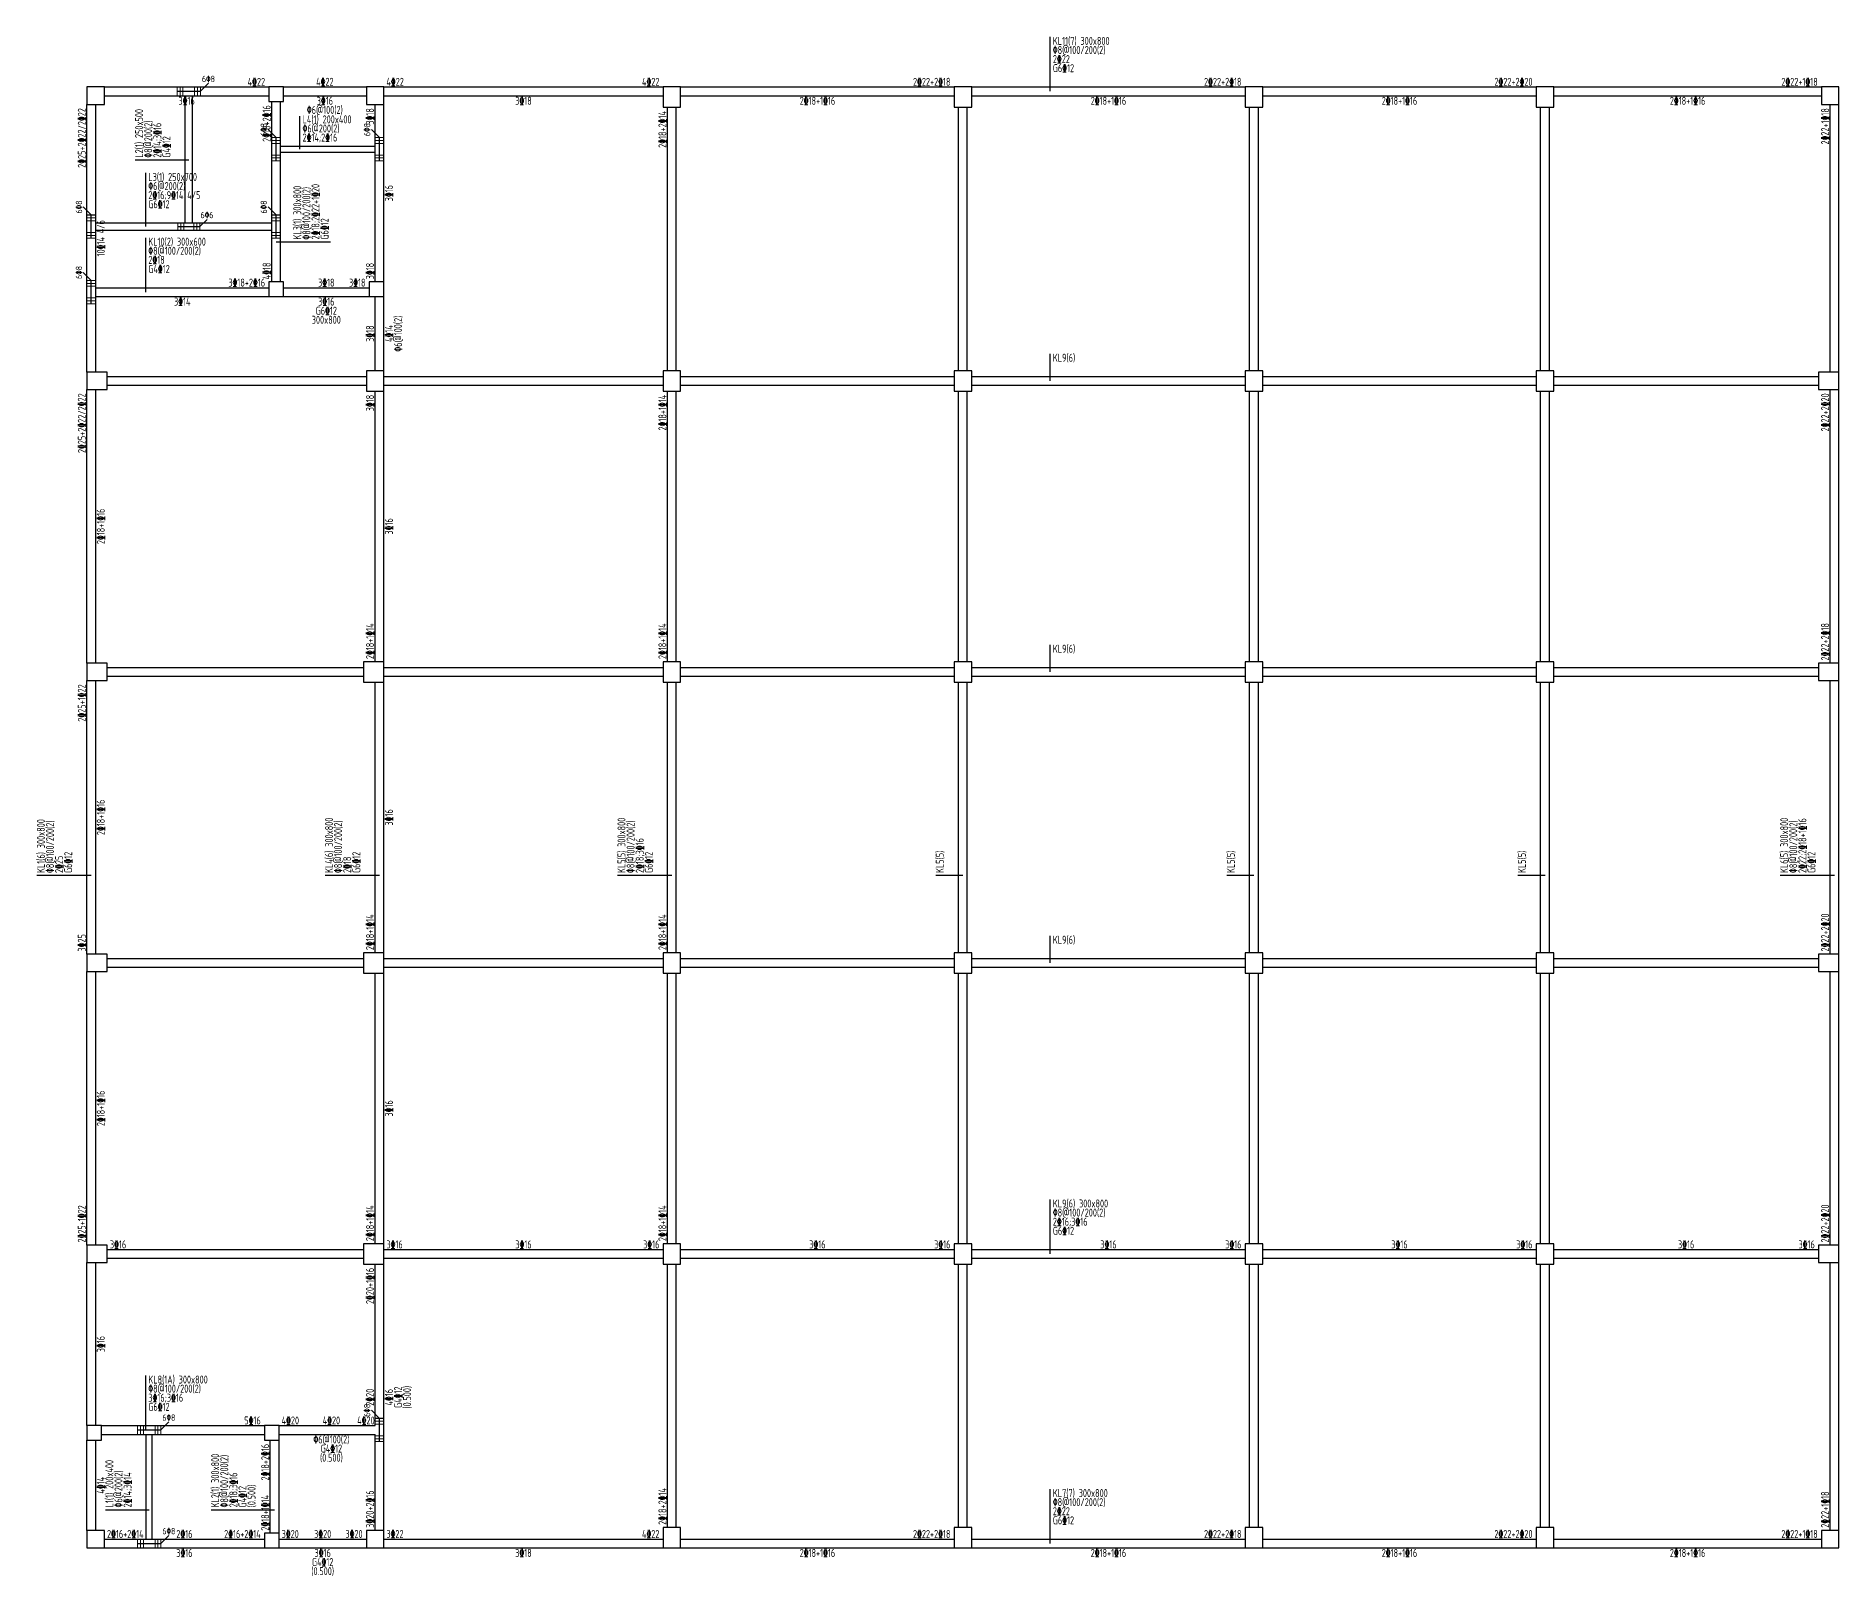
# Model space of a CAD drawing. Extents: x -2331248 to -1198620, y -977263 to -545844.
# Drawn here: x -1937752 to -1875803, y -977263 to -924348 of the extents above; entities that cross this region are included whole.
import ezdxf
from ezdxf.enums import TextEntityAlignment as Align

# ---------------------------------------------------------------- set-up
doc = ezdxf.new("R2010")
doc.units = 0
doc.header["$LTSCALE"] = 1000
doc.header["$MEASUREMENT"] = 0
for name, color, linetype, lineweight in [('S_BeamDimLocal', 7, 'CONTINUOUS', 25), ('S_BeamDimLocalVer', 7, 'CONTINUOUS', 25), ('S_BeamDimMassVer', 2, 'CONTINUOUS', 25), ('S_SubBeamHoop', 1, 'CONTINUOUS', 40)]:
    doc.layers.add(name, color=color, linetype=linetype, lineweight=lineweight)
for name, color, linetype in [('S_BEAMDIMMASS', 2, 'CONTINUOUS'), ('柱', 2, 'CONTINUOUS'), ('梁', 4, 'CONTINUOUS'), ('次梁箍筋标注', 7, 'CONTINUOUS')]:
    doc.layers.add(name, color=color, linetype=linetype)
doc.styles.add('PkpmHz', font='Pkpmeng', dxfattribs={"width": 0.7, "bigfont": 'hztxt'})
doc.styles.add('TSSD_REIN', font='Tssdeng.shx', dxfattribs={"width": 0.7, "bigfont": 'hztxt.shx'})

msp = doc.modelspace()

# ---------------------------------------------------------------- linework, layer by layer
at = {"layer": 'S_BEAMDIMMASS'}
for p, q in [((-1902903.3, -926246.9), (-1902903.3, -924378.1)), ((-1928684.1, -928236.9), (-1928684.1, -927101.5)), ((-1933983.3, -930896.9), (-1933983.3, -929053.1)), ((-1933983.3, -933146.9), (-1933983.3, -931278.1)), ((-1902903.3, -936196.9), (-1902903.3, -935265.6)), ((-1902903.3, -946196.9), (-1902903.3, -945265.6)), ((-1902903.3, -956196.9), (-1902903.3, -955265.6)), ((-1902903.3, -966196.9), (-1902903.3, -964328.1)), ((-1933983.3, -972246.9), (-1933983.3, -970378.1)), ((-1902903.3, -976146.9), (-1902903.3, -974278.1))]:
    msp.add_line(p, q, dxfattribs=at)
at = {"layer": 'S_BeamDimMassVer'}
for p, q in [((-1932503.3, -928615.9), (-1934347, -928615.9)), ((-1927634.5, -931429.8), (-1929503.3, -931429.8)), ((-1935853.3, -953196.9), (-1937722, -953196.9)), ((-1925953.3, -953196.9), (-1927822, -953196.9)), ((-1915903.3, -953196.9), (-1917772, -953196.9)), ((-1905903.3, -953196.9), (-1906834.5, -953196.9)), ((-1895903.3, -953196.9), (-1896834.5, -953196.9)), ((-1885903.3, -953196.9), (-1886834.5, -953196.9)), ((-1875953.3, -953196.9), (-1877822, -953196.9)), ((-1933863.3, -974996.9), (-1935369.5, -974996.9)), ((-1929553.3, -974996.9), (-1931734.5, -974996.9))]:
    msp.add_line(p, q, dxfattribs=at)
at = {"layer": 'S_SubBeamHoop', "linetype": 'Continuous', "ltscale": 1, "const_width": 35}
for points in [[(-1932903.3, -926096.9), (-1932903.3, -926396.9)], [(-1932803.3, -926096.9), (-1932803.3, -926396.9)], [(-1932703.3, -926096.9), (-1932703.3, -926396.9)], [(-1932303.3, -926096.9), (-1932303.3, -926396.9)], [(-1932203.3, -926096.9), (-1932203.3, -926396.9)], [(-1932103.3, -926096.9), (-1932103.3, -926396.9)], [(-1929653.3, -927836.9), (-1929353.3, -927836.9)], [(-1929653.3, -927936.9), (-1929353.3, -927936.9)], [(-1926103.3, -927836.9), (-1925803.3, -927836.9)], [(-1926103.3, -927936.9), (-1925803.3, -927936.9)], [(-1929653.3, -928036.9), (-1929353.3, -928036.9)], [(-1929653.3, -928436.9), (-1929353.3, -928436.9)], [(-1929653.3, -928536.9), (-1929353.3, -928536.9)], [(-1926103.3, -928036.9), (-1925803.3, -928036.9)], [(-1926103.3, -928436.9), (-1925803.3, -928436.9)], [(-1926103.3, -928536.9), (-1925803.3, -928536.9)], [(-1929653.3, -928636.9), (-1929353.3, -928636.9)], [(-1926103.3, -928636.9), (-1925803.3, -928636.9)], [(-1936003.3, -930496.9), (-1935703.3, -930496.9)], [(-1936003.3, -930596.9), (-1935703.3, -930596.9)], [(-1936003.3, -930696.9), (-1935703.3, -930696.9)], [(-1936003.3, -931096.9), (-1935703.3, -931096.9)], [(-1932878.3, -930771.9), (-1932878.3, -931021.9)], [(-1932778.3, -930771.9), (-1932778.3, -931021.9)], [(-1932678.3, -930771.9), (-1932678.3, -931021.9)], [(-1932328.3, -930771.9), (-1932328.3, -931021.9)], [(-1932228.3, -930771.9), (-1932228.3, -931021.9)], [(-1932128.3, -930771.9), (-1932128.3, -931021.9)], [(-1929653.3, -930496.9), (-1929353.3, -930496.9)], [(-1929653.3, -930596.9), (-1929353.3, -930596.9)], [(-1929653.3, -930696.9), (-1929353.3, -930696.9)], [(-1929653.3, -931096.9), (-1929353.3, -931096.9)], [(-1936003.3, -931196.9), (-1935703.3, -931196.9)], [(-1936003.3, -931296.9), (-1935703.3, -931296.9)], [(-1929653.3, -931196.9), (-1929353.3, -931196.9)], [(-1929653.3, -931296.9), (-1929353.3, -931296.9)], [(-1936003.3, -932746.9), (-1935703.3, -932746.9)], [(-1936003.3, -932846.9), (-1935703.3, -932846.9)], [(-1936003.3, -932946.9), (-1935703.3, -932946.9)], [(-1936003.3, -933346.9), (-1935703.3, -933346.9)], [(-1936003.3, -933446.9), (-1935703.3, -933446.9)], [(-1936003.3, -933546.9), (-1935703.3, -933546.9)], [(-1926103.3, -971846.9), (-1925803.3, -971846.9)], [(-1926103.3, -971946.9), (-1925803.3, -971946.9)], [(-1934263.3, -972096.9), (-1934263.3, -972396.9)], [(-1934163.3, -972096.9), (-1934163.3, -972396.9)], [(-1934063.3, -972096.9), (-1934063.3, -972396.9)], [(-1933663.3, -972096.9), (-1933663.3, -972396.9)], [(-1933563.3, -972096.9), (-1933563.3, -972396.9)], [(-1933463.3, -972096.9), (-1933463.3, -972396.9)], [(-1926103.3, -972046.9), (-1925803.3, -972046.9)], [(-1926103.3, -972446.9), (-1925803.3, -972446.9)], [(-1926103.3, -972546.9), (-1925803.3, -972546.9)], [(-1926103.3, -972646.9), (-1925803.3, -972646.9)], [(-1934263.3, -975996.9), (-1934263.3, -976296.9)], [(-1934163.3, -975996.9), (-1934163.3, -976296.9)], [(-1934063.3, -975996.9), (-1934063.3, -976296.9)], [(-1933663.3, -975996.9), (-1933663.3, -976296.9)], [(-1933563.3, -975996.9), (-1933563.3, -976296.9)], [(-1933463.3, -975996.9), (-1933463.3, -976296.9)]]:
    msp.add_lwpolyline(points, dxfattribs=at)
at = {"layer": '柱', "ltscale": 1}
for points in [[(-1935403.3, -926696.9), (-1935403.3, -926096.9), (-1936003.3, -926096.9), (-1936003.3, -926696.9)], [(-1929253.3, -926596.9), (-1929253.3, -926096.9), (-1929753.3, -926096.9), (-1929753.3, -926596.9)], [(-1925803.3, -926696.9), (-1925803.3, -926096.9), (-1926403.3, -926096.9), (-1926403.3, -926696.9)], [(-1915603.3, -926796.9), (-1915603.3, -926096.9), (-1916203.3, -926096.9), (-1916203.3, -926796.9)], [(-1905603.3, -926796.9), (-1905603.3, -926096.9), (-1906203.3, -926096.9), (-1906203.3, -926796.9)], [(-1895603.3, -926796.9), (-1895603.3, -926096.9), (-1896203.3, -926096.9), (-1896203.3, -926796.9)], [(-1885603.3, -926796.9), (-1885603.3, -926096.9), (-1886203.3, -926096.9), (-1886203.3, -926796.9)], [(-1875803.3, -926696.9), (-1875803.3, -926096.9), (-1876403.3, -926096.9), (-1876403.3, -926696.9)], [(-1929253.3, -933296.9), (-1929253.3, -932796.9), (-1929753.3, -932796.9), (-1929753.3, -933296.9)], [(-1925803.3, -933296.9), (-1925803.3, -932796.9), (-1926303.3, -932796.9), (-1926303.3, -933296.9)], [(-1935303.3, -936496.9), (-1935303.3, -935896.9), (-1936003.3, -935896.9), (-1936003.3, -936496.9)], [(-1925803.3, -936546.9), (-1925803.3, -935846.9), (-1926403.3, -935846.9), (-1926403.3, -936546.9)], [(-1915603.3, -936546.9), (-1915603.3, -935846.9), (-1916203.3, -935846.9), (-1916203.3, -936546.9)], [(-1905603.3, -936546.9), (-1905603.3, -935846.9), (-1906203.3, -935846.9), (-1906203.3, -936546.9)], [(-1895603.3, -936546.9), (-1895603.3, -935846.9), (-1896203.3, -935846.9), (-1896203.3, -936546.9)], [(-1885603.3, -936546.9), (-1885603.3, -935846.9), (-1886203.3, -935846.9), (-1886203.3, -936546.9)], [(-1875803.3, -936496.9), (-1875803.3, -935896.9), (-1876503.3, -935896.9), (-1876503.3, -936496.9)], [(-1935303.3, -946496.9), (-1935303.3, -945896.9), (-1936003.3, -945896.9), (-1936003.3, -946496.9)], [(-1925803.3, -946546.9), (-1925803.3, -945846.9), (-1926503.3, -945846.9), (-1926503.3, -946546.9)], [(-1915603.3, -946546.9), (-1915603.3, -945846.9), (-1916203.3, -945846.9), (-1916203.3, -946546.9)], [(-1905603.3, -946546.9), (-1905603.3, -945846.9), (-1906203.3, -945846.9), (-1906203.3, -946546.9)], [(-1895603.3, -946546.9), (-1895603.3, -945846.9), (-1896203.3, -945846.9), (-1896203.3, -946546.9)], [(-1885603.3, -946546.9), (-1885603.3, -945846.9), (-1886203.3, -945846.9), (-1886203.3, -946546.9)], [(-1875803.3, -946496.9), (-1875803.3, -945896.9), (-1876503.3, -945896.9), (-1876503.3, -946496.9)], [(-1925803.3, -956546.9), (-1925803.3, -955846.9), (-1926503.3, -955846.9), (-1926503.3, -956546.9)], [(-1915603.3, -956546.9), (-1915603.3, -955846.9), (-1916203.3, -955846.9), (-1916203.3, -956546.9)], [(-1905603.3, -956546.9), (-1905603.3, -955846.9), (-1906203.3, -955846.9), (-1906203.3, -956546.9)], [(-1895603.3, -956546.9), (-1895603.3, -955846.9), (-1896203.3, -955846.9), (-1896203.3, -956546.9)], [(-1885603.3, -956546.9), (-1885603.3, -955846.9), (-1886203.3, -955846.9), (-1886203.3, -956546.9)], [(-1935303.3, -956496.9), (-1935303.3, -955896.9), (-1936003.3, -955896.9), (-1936003.3, -956496.9)], [(-1875803.3, -956496.9), (-1875803.3, -955896.9), (-1876503.3, -955896.9), (-1876503.3, -956496.9)], [(-1935303.3, -966496.9), (-1935303.3, -965896.9), (-1936003.3, -965896.9), (-1936003.3, -966496.9)], [(-1925803.3, -966546.9), (-1925803.3, -965846.9), (-1926503.3, -965846.9), (-1926503.3, -966546.9)], [(-1915603.3, -966546.9), (-1915603.3, -965846.9), (-1916203.3, -965846.9), (-1916203.3, -966546.9)], [(-1905603.3, -966546.9), (-1905603.3, -965846.9), (-1906203.3, -965846.9), (-1906203.3, -966546.9)], [(-1895603.3, -966546.9), (-1895603.3, -965846.9), (-1896203.3, -965846.9), (-1896203.3, -966546.9)], [(-1885603.3, -966546.9), (-1885603.3, -965846.9), (-1886203.3, -965846.9), (-1886203.3, -966546.9)], [(-1875803.3, -966496.9), (-1875803.3, -965896.9), (-1876503.3, -965896.9), (-1876503.3, -966496.9)], [(-1935503.3, -972596.9), (-1935503.3, -972096.9), (-1936003.3, -972096.9), (-1936003.3, -972596.9)], [(-1929403.3, -972596.9), (-1929403.3, -972096.9), (-1929903.3, -972096.9), (-1929903.3, -972596.9)], [(-1915603.3, -976296.9), (-1915603.3, -975596.9), (-1916203.3, -975596.9), (-1916203.3, -976296.9)], [(-1905603.3, -976296.9), (-1905603.3, -975596.9), (-1906203.3, -975596.9), (-1906203.3, -976296.9)], [(-1895603.3, -976296.9), (-1895603.3, -975596.9), (-1896203.3, -975596.9), (-1896203.3, -976296.9)], [(-1885603.3, -976296.9), (-1885603.3, -975596.9), (-1886203.3, -975596.9), (-1886203.3, -976296.9)], [(-1935403.3, -976296.9), (-1935403.3, -975696.9), (-1936003.3, -975696.9), (-1936003.3, -976296.9)], [(-1929403.3, -976296.9), (-1929403.3, -975796.9), (-1929903.3, -975796.9), (-1929903.3, -976296.9)], [(-1925803.3, -976296.9), (-1925803.3, -975696.9), (-1926403.3, -975696.9), (-1926403.3, -976296.9)], [(-1875803.3, -976296.9), (-1875803.3, -975696.9), (-1876403.3, -975696.9), (-1876403.3, -976296.9)]]:
    msp.add_lwpolyline(points, close=True, dxfattribs=at)
at = {"layer": '梁', "ltscale": 1}
for p, q in [((-1935403.3, -926096.9), (-1929753.3, -926096.9)), ((-1929253.3, -926096.9), (-1926403.3, -926096.9)), ((-1925803.3, -926096.9), (-1916203.3, -926096.9)), ((-1915603.3, -926096.9), (-1906203.3, -926096.9)), ((-1905603.3, -926096.9), (-1896203.3, -926096.9)), ((-1895603.3, -926096.9), (-1886203.3, -926096.9)), ((-1885603.3, -926096.9), (-1876403.3, -926096.9)), ((-1936003.3, -935896.9), (-1936003.3, -926696.9)), ((-1935703.3, -935896.9), (-1935703.3, -926696.9)), ((-1935403.3, -926396.9), (-1929753.3, -926396.9)), ((-1932628.3, -930771.9), (-1932628.3, -926396.9)), ((-1932378.3, -930771.9), (-1932378.3, -926396.9)), ((-1929653.3, -932796.9), (-1929653.3, -926596.9)), ((-1929353.3, -932796.9), (-1929353.3, -926596.9)), ((-1929253.3, -926396.9), (-1926403.3, -926396.9)), ((-1926103.3, -932796.9), (-1926103.3, -926696.9)), ((-1925803.3, -926396.9), (-1916203.3, -926396.9)), ((-1925803.3, -932796.9), (-1925803.3, -926696.9)), ((-1915603.3, -926396.9), (-1906203.3, -926396.9)), ((-1905603.3, -926396.9), (-1896203.3, -926396.9)), ((-1895603.3, -926396.9), (-1886203.3, -926396.9)), ((-1885603.3, -926396.9), (-1876403.3, -926396.9)), ((-1876103.3, -935896.9), (-1876103.3, -926696.9)), ((-1875803.3, -935896.9), (-1875803.3, -926696.9)), ((-1916053.3, -935846.9), (-1916053.3, -926796.9)), ((-1915753.3, -935846.9), (-1915753.3, -926796.9)), ((-1906053.3, -935846.9), (-1906053.3, -926796.9)), ((-1905753.3, -935846.9), (-1905753.3, -926796.9)), ((-1896053.3, -935846.9), (-1896053.3, -926796.9)), ((-1895753.3, -935846.9), (-1895753.3, -926796.9)), ((-1886053.3, -935846.9), (-1886053.3, -926796.9)), ((-1885753.3, -935846.9), (-1885753.3, -926796.9)), ((-1929353.3, -928136.9), (-1926103.3, -928136.9)), ((-1929353.3, -928336.9), (-1926103.3, -928336.9)), ((-1935703.3, -930771.9), (-1929653.3, -930771.9)), ((-1935703.3, -931021.9), (-1929653.3, -931021.9)), ((-1935703.3, -932996.9), (-1929753.3, -932996.9)), ((-1935703.3, -933296.9), (-1929753.3, -933296.9)), ((-1929253.3, -932996.9), (-1926303.3, -932996.9)), ((-1929253.3, -933296.9), (-1926303.3, -933296.9)), ((-1926103.3, -935846.9), (-1926103.3, -933296.9)), ((-1925803.3, -935846.9), (-1925803.3, -933296.9)), ((-1936003.3, -945896.9), (-1936003.3, -936496.9)), ((-1935703.3, -945896.9), (-1935703.3, -936496.9)), ((-1935303.3, -936046.9), (-1926403.3, -936046.9)), ((-1935303.3, -936346.9), (-1926403.3, -936346.9)), ((-1926103.3, -945846.9), (-1926103.3, -936546.9)), ((-1925803.3, -936046.9), (-1916203.3, -936046.9)), ((-1925803.3, -936346.9), (-1916203.3, -936346.9)), ((-1925803.3, -945846.9), (-1925803.3, -936546.9)), ((-1916053.3, -945846.9), (-1916053.3, -936546.9)), ((-1915753.3, -945846.9), (-1915753.3, -936546.9)), ((-1915603.3, -936046.9), (-1906203.3, -936046.9)), ((-1915603.3, -936346.9), (-1906203.3, -936346.9)), ((-1906053.3, -945846.9), (-1906053.3, -936546.9)), ((-1905753.3, -945846.9), (-1905753.3, -936546.9)), ((-1905603.3, -936046.9), (-1896203.3, -936046.9)), ((-1905603.3, -936346.9), (-1896203.3, -936346.9)), ((-1896053.3, -945846.9), (-1896053.3, -936546.9)), ((-1895753.3, -945846.9), (-1895753.3, -936546.9)), ((-1895603.3, -936046.9), (-1886203.3, -936046.9)), ((-1895603.3, -936346.9), (-1886203.3, -936346.9)), ((-1886053.3, -945846.9), (-1886053.3, -936546.9)), ((-1885753.3, -945846.9), (-1885753.3, -936546.9)), ((-1885603.3, -936046.9), (-1876503.3, -936046.9)), ((-1885603.3, -936346.9), (-1876503.3, -936346.9)), ((-1876103.3, -945896.9), (-1876103.3, -936496.9)), ((-1875803.3, -945896.9), (-1875803.3, -936496.9)), ((-1936003.3, -955896.9), (-1936003.3, -946496.9)), ((-1935703.3, -955896.9), (-1935703.3, -946496.9)), ((-1935303.3, -946046.9), (-1926503.3, -946046.9)), ((-1935303.3, -946346.9), (-1926503.3, -946346.9)), ((-1926103.3, -955846.9), (-1926103.3, -946546.9)), ((-1925803.3, -946046.9), (-1916203.3, -946046.9)), ((-1925803.3, -946346.9), (-1916203.3, -946346.9)), ((-1925803.3, -955846.9), (-1925803.3, -946546.9)), ((-1916053.3, -955846.9), (-1916053.3, -946546.9)), ((-1915753.3, -955846.9), (-1915753.3, -946546.9)), ((-1915603.3, -946046.9), (-1906203.3, -946046.9)), ((-1915603.3, -946346.9), (-1906203.3, -946346.9)), ((-1906053.3, -955846.9), (-1906053.3, -946546.9)), ((-1905753.3, -955846.9), (-1905753.3, -946546.9)), ((-1905603.3, -946046.9), (-1896203.3, -946046.9)), ((-1905603.3, -946346.9), (-1896203.3, -946346.9)), ((-1896053.3, -955846.9), (-1896053.3, -946546.9)), ((-1895753.3, -955846.9), (-1895753.3, -946546.9)), ((-1895603.3, -946046.9), (-1886203.3, -946046.9)), ((-1895603.3, -946346.9), (-1886203.3, -946346.9)), ((-1886053.3, -955846.9), (-1886053.3, -946546.9)), ((-1885753.3, -955846.9), (-1885753.3, -946546.9)), ((-1885603.3, -946046.9), (-1876503.3, -946046.9)), ((-1885603.3, -946346.9), (-1876503.3, -946346.9)), ((-1876103.3, -955896.9), (-1876103.3, -946496.9)), ((-1875803.3, -955896.9), (-1875803.3, -946496.9)), ((-1935303.3, -956046.9), (-1926503.3, -956046.9)), ((-1935303.3, -956346.9), (-1926503.3, -956346.9)), ((-1925803.3, -956046.9), (-1916203.3, -956046.9)), ((-1925803.3, -956346.9), (-1916203.3, -956346.9)), ((-1915603.3, -956046.9), (-1906203.3, -956046.9)), ((-1915603.3, -956346.9), (-1906203.3, -956346.9)), ((-1905603.3, -956046.9), (-1896203.3, -956046.9)), ((-1905603.3, -956346.9), (-1896203.3, -956346.9)), ((-1895603.3, -956046.9), (-1886203.3, -956046.9)), ((-1895603.3, -956346.9), (-1886203.3, -956346.9)), ((-1885603.3, -956046.9), (-1876503.3, -956046.9)), ((-1885603.3, -956346.9), (-1876503.3, -956346.9)), ((-1936003.3, -965896.9), (-1936003.3, -956496.9)), ((-1935703.3, -965896.9), (-1935703.3, -956496.9)), ((-1926103.3, -965846.9), (-1926103.3, -956546.9)), ((-1925803.3, -965846.9), (-1925803.3, -956546.9)), ((-1916053.3, -965846.9), (-1916053.3, -956546.9)), ((-1915753.3, -965846.9), (-1915753.3, -956546.9)), ((-1906053.3, -965846.9), (-1906053.3, -956546.9)), ((-1905753.3, -965846.9), (-1905753.3, -956546.9)), ((-1896053.3, -965846.9), (-1896053.3, -956546.9)), ((-1895753.3, -965846.9), (-1895753.3, -956546.9)), ((-1886053.3, -965846.9), (-1886053.3, -956546.9)), ((-1885753.3, -965846.9), (-1885753.3, -956546.9)), ((-1876103.3, -965896.9), (-1876103.3, -956496.9)), ((-1875803.3, -965896.9), (-1875803.3, -956496.9)), ((-1935303.3, -966046.9), (-1926503.3, -966046.9)), ((-1935303.3, -966346.9), (-1926503.3, -966346.9)), ((-1925803.3, -966046.9), (-1916203.3, -966046.9)), ((-1925803.3, -966346.9), (-1916203.3, -966346.9)), ((-1915603.3, -966046.9), (-1906203.3, -966046.9)), ((-1915603.3, -966346.9), (-1906203.3, -966346.9)), ((-1905603.3, -966046.9), (-1896203.3, -966046.9)), ((-1905603.3, -966346.9), (-1896203.3, -966346.9)), ((-1895603.3, -966046.9), (-1886203.3, -966046.9)), ((-1895603.3, -966346.9), (-1886203.3, -966346.9)), ((-1885603.3, -966046.9), (-1876503.3, -966046.9)), ((-1885603.3, -966346.9), (-1876503.3, -966346.9)), ((-1936003.3, -972096.9), (-1936003.3, -966496.9)), ((-1935703.3, -972096.9), (-1935703.3, -966496.9)), ((-1926103.3, -972096.9), (-1926103.3, -966546.9)), ((-1925803.3, -972196.9), (-1925803.3, -966546.9)), ((-1916053.3, -975596.9), (-1916053.3, -966546.9)), ((-1915753.3, -975596.9), (-1915753.3, -966546.9)), ((-1906053.3, -975596.9), (-1906053.3, -966546.9)), ((-1905753.3, -975596.9), (-1905753.3, -966546.9)), ((-1896053.3, -975596.9), (-1896053.3, -966546.9)), ((-1895753.3, -975596.9), (-1895753.3, -966546.9)), ((-1886053.3, -975596.9), (-1886053.3, -966546.9)), ((-1885753.3, -975596.9), (-1885753.3, -966546.9)), ((-1876103.3, -975696.9), (-1876103.3, -966496.9)), ((-1875803.3, -975696.9), (-1875803.3, -966496.9)), ((-1935503.3, -972096.9), (-1929903.3, -972096.9)), ((-1935503.3, -972396.9), (-1929903.3, -972396.9)), ((-1933963.3, -975996.9), (-1933963.3, -972396.9)), ((-1933763.3, -975996.9), (-1933763.3, -972396.9)), ((-1929403.3, -972096.9), (-1926103.3, -972096.9)), ((-1929403.3, -972396.9), (-1926103.3, -972396.9)), ((-1926103.3, -975696.9), (-1926103.3, -972396.9)), ((-1925803.3, -975696.9), (-1925803.3, -972196.9)), ((-1936003.3, -975696.9), (-1936003.3, -972596.9)), ((-1935703.3, -975696.9), (-1935703.3, -972596.9)), ((-1929703.3, -975796.9), (-1929703.3, -972596.9)), ((-1929403.3, -975796.9), (-1929403.3, -972596.9)), ((-1935403.3, -975996.9), (-1929903.3, -975996.9)), ((-1935403.3, -976296.9), (-1929903.3, -976296.9)), ((-1929403.3, -975996.9), (-1926403.3, -975996.9)), ((-1929403.3, -976296.9), (-1926403.3, -976296.9)), ((-1925803.3, -975996.9), (-1916203.3, -975996.9)), ((-1925803.3, -976296.9), (-1916203.3, -976296.9)), ((-1915603.3, -975996.9), (-1906203.3, -975996.9)), ((-1915603.3, -976296.9), (-1906203.3, -976296.9)), ((-1905603.3, -975996.9), (-1896203.3, -975996.9)), ((-1905603.3, -976296.9), (-1896203.3, -976296.9)), ((-1895603.3, -975996.9), (-1886203.3, -975996.9)), ((-1895603.3, -976296.9), (-1886203.3, -976296.9)), ((-1885603.3, -975996.9), (-1876403.3, -975996.9)), ((-1885603.3, -976296.9), (-1876403.3, -976296.9))]:
    msp.add_line(p, q, dxfattribs=at)
at = {"layer": '次梁箍筋标注', "linetype": 'Continuous', "ltscale": 1}
for p, q in [((-1932103.3, -926246.9), (-1931828.3, -925971.9)), ((-1932903.3, -926246.9), (-1932103.3, -926246.9)), ((-1929503.3, -927836.9), (-1929778.2, -927561.9)), ((-1929503.3, -928636.9), (-1929503.3, -927836.9)), ((-1925953.3, -927836.9), (-1926228.2, -927561.9)), ((-1925953.3, -928636.9), (-1925953.3, -927836.9)), ((-1935853.3, -930496.9), (-1936128.2, -930221.9)), ((-1929503.3, -930496.9), (-1929778.2, -930221.9)), ((-1935853.3, -931296.9), (-1935853.3, -930496.9)), ((-1932878.3, -930896.9), (-1932128.3, -930896.9)), ((-1932128.3, -930896.9), (-1931878.3, -930646.9)), ((-1929503.3, -931296.9), (-1929503.3, -930496.9)), ((-1935853.3, -932746.9), (-1936128.2, -932471.9)), ((-1935853.3, -933546.9), (-1935853.3, -932746.9)), ((-1933463.3, -972246.9), (-1933188.3, -971971.9)), ((-1925953.3, -971846.9), (-1926228.2, -971571.9)), ((-1925953.3, -972646.9), (-1925953.3, -971846.9)), ((-1934263.3, -972246.9), (-1933463.3, -972246.9)), ((-1934263.3, -976146.9), (-1933463.3, -976146.9)), ((-1933463.3, -976146.9), (-1933188.3, -975871.9))]:
    msp.add_line(p, q, dxfattribs=at)

# ---------------------------------------------------------------- texts
at = {"layer": 'S_BeamDimLocal', "style": 'TSSD_REIN', "width": 0.7}
for s, p in [('4%%13222', (-1929882, -926058.1)), ('4%%13222', (-1916332, -926058.1)), ('2%%13222+2%%13218', (-1906332, -926058.1)), ('2%%13222+2%%13218', (-1896332, -926058.1)), ('2%%13222+2%%13220', (-1886332, -926058.1)), ('2%%13222+1%%13218', (-1876532, -926058.1)), ('3%%13218+2%%13216', (-1929882, -932958.1)), ('3%%13218', (-1926432, -932958.1)), ('3%%13216', (-1916332, -966008.1)), ('3%%13216', (-1906332, -966008.1)), ('3%%13216', (-1896332, -966008.1)), ('3%%13216', (-1886332, -966008.1)), ('3%%13216', (-1876632, -966008.1)), ('5%%13216', (-1930032, -972058.1)), ('4%%13220', (-1926118, -972058.1)), ('2%%13216+2%%13214', (-1930032, -975958.1)), ('3%%13220', (-1926532, -975958.1)), ('4%%13222', (-1916332, -975958.1)), ('2%%13222+2%%13218', (-1906332, -975958.1)), ('2%%13222+2%%13218', (-1896332, -975958.1)), ('2%%13222+2%%13220', (-1886332, -975958.1)), ('2%%13222+1%%13218', (-1876532, -975958.1))]:
    msp.add_text(s, height=275, dxfattribs=at).set_placement(p, align=Align.RIGHT)
for s, p in [('4%%13222', (-1927828.3, -926058.1)), ('3%%13218', (-1927778.3, -932958.1)), ('3%%13216', (-1921003.3, -966008.1)), ('3%%13216', (-1910903.3, -966008.1)), ('3%%13216', (-1900903.3, -966008.1)), ('3%%13216', (-1890903.3, -966008.1)), ('3%%13216', (-1881053.3, -966008.1)), ('4%%13220', (-1927603.3, -972058.1)), ('2%%13216', (-1932653.3, -975958.1)), ('3%%13220', (-1927903.3, -975958.1))]:
    msp.add_text(s, height=275, dxfattribs=at).set_placement(p, align=Align.CENTER)
for s, p in [('4%%13222', (-1925713.9, -926058.1)), ('3%%13216', (-1935213.9, -966008.1)), ('3%%13216', (-1925713.9, -966008.1)), ('4%%13220', (-1929313.9, -972058.1)), ('2%%13216+2%%13214', (-1935313.9, -975958.1)), ('3%%13220', (-1929313.9, -975958.1)), ('3%%13222', (-1925713.9, -975958.1))]:
    msp.add_text(s, height=275, dxfattribs=at).set_placement(p)
for s, p in [('3%%13216', (-1932578.3, -926435.7)), ('%%1306@100(2)', (-1927828.3, -926748.2)), ('3%%13216', (-1927828.3, -926435.7)), ('3%%13218', (-1921003.3, -926435.7)), ('2%%13218+1%%13216', (-1910903.3, -926435.7)), ('2%%13218+1%%13216', (-1900903.3, -926435.7)), ('2%%13218+1%%13216', (-1890903.3, -926435.7)), ('2%%13218+1%%13216', (-1881003.3, -926435.7)), ('3%%13214', (-1932728.3, -933335.7)), ('3%%13216', (-1927778.3, -933335.7)), ('300x800', (-1927778.3, -933960.7)), ('G6%%13212', (-1927778.3, -933648.2)), ('%%1306@100(2)', (-1927603.3, -972435.7)), ('(0.500)', (-1927603.3, -973060.7)), ('G4%%13212', (-1927603.3, -972748.2)), ('3%%13216', (-1932653.3, -976335.7)), ('(0.500)', (-1927903.3, -976960.7)), ('G4%%13212', (-1927903.3, -976648.2)), ('3%%13216', (-1927903.3, -976335.7)), ('3%%13218', (-1921003.3, -976335.7)), ('2%%13218+1%%13216', (-1910903.3, -976335.7)), ('2%%13218+1%%13216', (-1900903.3, -976335.7)), ('2%%13218+1%%13216', (-1890903.3, -976335.7)), ('2%%13218+1%%13216', (-1881003.3, -976335.7))]:
    msp.add_text(s, height=275, dxfattribs=at).set_placement(p, align=Align.TOP_CENTER)
at = {"layer": 'S_BeamDimLocalVer', "style": 'TSSD_REIN', "width": 0.7}
for s, p in [('2%%13218+2%%13216', (-1929692, -926725.6)), ('2%%13225+2%%13222/2%%13222', (-1936042, -926825.6)), ('3%%13218', (-1926142, -926825.6)), ('2%%13218+2%%13214', (-1916092, -926925.6)), ('2%%13222+1%%13218', (-1876142, -926825.6)), ('2%%13225+2%%13222/2%%13222', (-1936042, -936625.6)), ('2%%13222+2%%13220', (-1876142, -936625.6)), ('3%%13218', (-1926142, -936675.6)), ('2%%13218+1%%13214', (-1916092, -936675.6)), ('2%%13225+1%%13222', (-1936042, -946625.6)), ('2%%13220+1%%13216', (-1926142, -966675.6)), ('2%%13218+2%%13216', (-1929742, -972725.6))]:
    msp.add_text(s, height=275, rotation=90, dxfattribs=at).set_placement(p, align=Align.RIGHT)
for s, p in [('3%%13216', (-1925764.5, -929746.9)), ('10%%13214 4/6', (-1935664.5, -931296.9)), ('%%1306@100(2)', (-1925452, -934571.9)), ('4%%13214', (-1925764.5, -934571.9)), ('2%%13218+1%%13216', (-1935664.5, -941196.9)), ('3%%13216', (-1925764.5, -941196.9)), ('2%%13218+1%%13216', (-1935664.5, -951196.9)), ('3%%13216', (-1925764.5, -951196.9)), ('2%%13218+1%%13216', (-1935664.5, -961196.9)), ('3%%13216', (-1925764.5, -961196.9)), ('3%%13216', (-1935664.5, -969296.9)), ('4%%13216', (-1925764.5, -971121.9)), ('G4%%13212', (-1925452, -971121.9)), ('(0.500)', (-1925139.5, -971121.9)), ('4%%13214', (-1935664.5, -974146.9))]:
    msp.add_text(s, height=275, rotation=90, dxfattribs=at).set_placement(p, align=Align.TOP_CENTER)
for s, p in [('4%%13218', (-1929692, -932707.5)), ('3%%13218', (-1926142, -932707.5)), ('2%%13218+1%%13214', (-1926142, -945757.5)), ('2%%13218+1%%13214', (-1916092, -945757.5)), ('2%%13222+2%%13218', (-1876142, -945807.5)), ('2%%13222+2%%13220', (-1876142, -955807.5)), ('2%%13218+1%%13214', (-1926142, -955757.5)), ('2%%13218+1%%13214', (-1916092, -955757.5)), ('3%%13225', (-1936042, -955807.5)), ('2%%13225+1%%13222', (-1936042, -965807.5)), ('2%%13218+1%%13214', (-1926142, -965757.5)), ('2%%13218+1%%13214', (-1916092, -965757.5)), ('2%%13222+2%%13220', (-1876142, -965807.5)), ('3%%13220+2%%13216', (-1926142, -975607.5)), ('2%%13218+2%%13214', (-1916092, -975507.5)), ('2%%13218+1%%13214', (-1929742, -975707.5)), ('2%%13222+1%%13218', (-1876142, -975607.5))]:
    msp.add_text(s, height=275, rotation=90, dxfattribs=at).set_placement(p)
for s, p in [('3%%13218', (-1926142, -934571.9)), ('2%%13220', (-1926142, -971121.9))]:
    msp.add_text(s, height=275, rotation=90, dxfattribs=at).set_placement(p, align=Align.CENTER)
at = {"layer": 'S_BEAMDIMMASS', "style": 'TSSD_REIN', "width": 0.7}
for s, p in [('KL11(7) 300x800', (-1902813.9, -924651.9)), ('%%1308@100/200(2)', (-1902813.9, -924964.4)), ('2%%13222', (-1902813.9, -925276.9)), ('G6%%13212', (-1902813.9, -925589.4)), ('L4(1) 200x400', (-1928594.7, -927348.7)), ('%%1306@200(2)', (-1928594.7, -927661.2)), ('2%%13214;2%%13216', (-1928594.7, -927973.7)), ('L3(1) 250x700', (-1933893.9, -929326.9)), ('2%%13216;9%%13214 4/5', (-1933893.9, -929951.9)), ('%%1306@200(2)', (-1933893.9, -929639.4)), ('G6%%13212', (-1933893.9, -930264.4)), ('KL10(2) 300x600', (-1933893.9, -931551.9)), ('%%1308@100/200(2)', (-1933893.9, -931864.4)), ('2%%13218', (-1933893.9, -932176.9)), ('G4%%13212', (-1933893.9, -932489.4)), ('KL9(6)', (-1902813.9, -935539.4)), ('KL9(6)', (-1902813.9, -945539.4)), ('KL9(6)', (-1902813.9, -955539.4)), ('KL9(6) 300x800', (-1902813.9, -964601.9)), ('2%%13216;3%%13216', (-1902813.9, -965226.9)), ('%%1308@100/200(2)', (-1902813.9, -964914.4)), ('G6%%13212', (-1902813.9, -965539.4)), ('KL8(1A) 300x800', (-1933893.9, -970651.9)), ('%%1308@100/200(2)', (-1933893.9, -970964.4)), ('3%%13216;3%%13216', (-1933893.9, -971276.9)), ('G6%%13212', (-1933893.9, -971589.4)), ('KL7(7) 300x800', (-1902813.9, -974551.9)), ('2%%13222', (-1902813.9, -975176.9)), ('%%1308@100/200(2)', (-1902813.9, -974864.4)), ('G6%%13212', (-1902813.9, -975489.4))]:
    msp.add_text(s, height=275, dxfattribs=at).set_placement(p)
at = {"layer": 'S_BeamDimMassVer', "style": 'TSSD_REIN', "width": 0.7}
for s, p in [('L2(1) 250x500', (-1934073.3, -928526.5)), ('%%1308@200(2)', (-1933760.8, -928526.5)), ('2%%13214;3%%13216', (-1933448.3, -928526.5)), ('G4%%13212', (-1933135.8, -928526.5)), ('KL3(1) 300x800', (-1928638.6, -931340.4)), ('%%1308@100/200(2)', (-1928326.1, -931340.4)), ('2%%13218;2%%13222+1%%13220', (-1928013.6, -931340.4)), ('G6%%13212', (-1927701.1, -931340.4)), ('KL1(6) 300x800', (-1937448.3, -953107.5)), ('%%1308@100/200(2)', (-1937135.8, -953107.5)), ('KL4(6) 300x800', (-1927548.3, -953107.5)), ('%%1308@100/200(2)', (-1927235.8, -953107.5)), ('KL5(5) 300x800', (-1917498.3, -953107.5)), ('%%1308@100/200(2)', (-1917185.8, -953107.5)), ('KL6(5) 300x800', (-1877548.3, -953107.5)), ('%%1308@100/200(2)', (-1877235.8, -953107.5)), ('2%%13222;2%%13218+1%%13216', (-1876923.3, -953107.5)), ('2%%13218;3%%13216', (-1916873.3, -953107.5)), ('2%%13225', (-1936823.3, -953107.5)), ('G6%%13212', (-1936510.8, -953107.5)), ('2%%13218', (-1926923.3, -953107.5)), ('G6%%13212', (-1926610.8, -953107.5)), ('G6%%13212', (-1916560.8, -953107.5)), ('KL5(5)', (-1906560.8, -953107.5)), ('KL5(5)', (-1896560.8, -953107.5)), ('KL5(5)', (-1886560.8, -953107.5)), ('G6%%13212', (-1876610.8, -953107.5)), ('L1(1) 200x400', (-1935095.8, -974907.5)), ('%%1306@200(2)', (-1934783.3, -974907.5)), ('2%%13214;3%%13214', (-1934470.8, -974907.5)), ('KL2(1) 300x800', (-1931460.8, -974907.5)), ('%%1308@100/200(2)', (-1931148.3, -974907.5)), ('2%%13218;3%%13216', (-1930835.8, -974907.5)), ('G4%%13212', (-1930523.3, -974907.5)), ('(0.500)', (-1930210.8, -974907.5))]:
    msp.add_text(s, height=275, rotation=90, dxfattribs=at).set_placement(p)
at = {"layer": '次梁箍筋标注', "style": 'PkpmHz', "width": 0.8}
for s, p in [('6%%1308', (-1931828.3, -925933.1)), ('6%%1306', (-1931878.3, -930608.1)), ('6%%1308', (-1933188.3, -971933.1)), ('6%%1308', (-1933188.3, -975833.1))]:
    msp.add_text(s, height=220, dxfattribs=at).set_placement(p, align=Align.CENTER)
for p in [(-1929817, -927561.9), (-1926267, -927561.9), (-1936167, -930221.9), (-1929817, -930221.9), (-1936167, -932471.9), (-1926267, -971571.9)]:
    msp.add_text('6%%1308', height=220, rotation=90, dxfattribs=at).set_placement(p, align=Align.CENTER)

doc.saveas('drawing.dxf')
